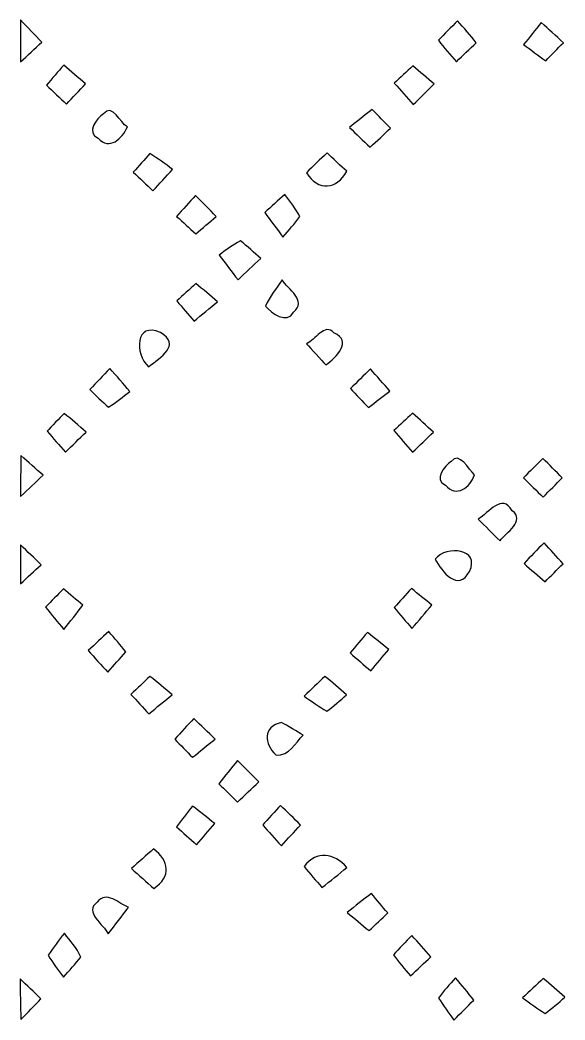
# Model space of a CAD drawing. Header units: centimetres. Extents: x -6.4 to 6.4, y -8.8 to 8.8.
# Drawn here: x -6.375 to -4.272, y 0.329 to 4.189 of the extents above; entities that cross this region are included whole.
import ezdxf

# ---------------------------------------------------------------- set-up
doc = ezdxf.new("R2010")
doc.units = ezdxf.units.CM
doc.header["$MEASUREMENT"] = 0
doc.layers.add('Camada 1', color=7, linetype='Continuous')

msp = doc.modelspace()

# ---------------------------------------------------------------- linework, layer by layer
at = {"layer": 'Camada 1'}
for points, knots in [([(-6.37363, 4.18853), (-6.34576, 4.16031), (-6.31825, 4.13173), (-6.29072, 4.10316), (-6.29072, 4.10316), (-6.31825, 4.07775), (-6.34541, 4.052), (-6.37292, 4.0266), (-6.37292, 4.0266), (-6.37363, 4.08057), (-6.37363, 4.13456), (-6.37363, 4.18853)], [0, 0, 0, 0, 0.25, 0.25, 0.25, 0.25, 0.5, 0.5, 0.5, 0.5, 1, 1, 1, 1]), ([(-4.76108, 4.1102), (-4.73638, 4.13526), (-4.7117, 4.16031), (-4.68736, 4.18535), (-4.68736, 4.18535), (-4.66231, 4.15748), (-4.63797, 4.12925), (-4.61468, 4.09999), (-4.61468, 4.09999), (-4.64043, 4.07599), (-4.66583, 4.052), (-4.69159, 4.02766), (-4.69159, 4.02766), (-4.71523, 4.05482), (-4.73886, 4.08199), (-4.76108, 4.1102)], [0, 0, 0, 0, 0.2, 0.2, 0.2, 0.2, 0.4, 0.4, 0.4, 0.4, 0.6, 0.6, 0.6, 0.6, 1, 1, 1, 1]), ([(-4.4323, 4.09363), (-4.40937, 4.12184), (-4.38679, 4.15042), (-4.36386, 4.17865), (-4.36386, 4.17865), (-4.33599, 4.1529), (-4.30742, 4.12679), (-4.27848, 4.10104), (-4.27848, 4.10104), (-4.30142, 4.07775), (-4.32435, 4.05448), (-4.34693, 4.03083), (-4.34693, 4.03083), (-4.37549, 4.052), (-4.40407, 4.07282), (-4.4323, 4.09363)], [0, 0, 0, 0, 0.2, 0.2, 0.2, 0.2, 0.4, 0.4, 0.4, 0.4, 0.6, 0.6, 0.6, 0.6, 1, 1, 1, 1]), ([(-6.27308, 3.93664), (-6.25122, 3.96275), (-6.22899, 3.98885), (-6.20642, 4.0146), (-6.20642, 4.0146), (-6.17855, 3.99062), (-6.15068, 3.96628), (-6.12245, 3.94229), (-6.12245, 3.94229), (-6.1468, 3.91617), (-6.17114, 3.88972), (-6.19548, 3.86362), (-6.19548, 3.86362), (-6.22123, 3.88796), (-6.24733, 3.91266), (-6.27308, 3.93664)], [0, 0, 0, 0, 0.2, 0.2, 0.2, 0.2, 0.4, 0.4, 0.4, 0.4, 0.6, 0.6, 0.6, 0.6, 1, 1, 1, 1]), ([(-4.85985, 4.01109), (-4.83234, 3.9878), (-4.80484, 3.96487), (-4.77731, 3.94158), (-4.77731, 3.94158), (-4.80413, 3.91512), (-4.83093, 3.88832), (-4.85775, 3.86186), (-4.85775, 3.86186), (-4.88209, 3.88937), (-4.90643, 3.91724), (-4.93112, 3.94475), (-4.93112, 3.94475), (-4.90714, 3.96699), (-4.8835, 3.98885), (-4.85985, 4.01109)], [0, 0, 0, 0, 0.2, 0.2, 0.2, 0.2, 0.4, 0.4, 0.4, 0.4, 0.6, 0.6, 0.6, 0.6, 1, 1, 1, 1]), ([(-6.0526, 3.82622), (-6.01944, 3.86927), (-5.9884, 3.79095), (-5.96089, 3.77613), (-5.96089, 3.77613), (-5.98063, 3.73062), (-6.03003, 3.6837), (-6.07413, 3.73238), (-6.07413, 3.73238), (-6.12034, 3.75284), (-6.08153, 3.81), (-6.0526, 3.82622)], [0, 0, 0, 0, 0.25, 0.25, 0.25, 0.25, 0.5, 0.5, 0.5, 0.5, 1, 1, 1, 1]), ([(-5.10399, 3.77367), (-5.07505, 3.79694), (-5.04613, 3.82023), (-5.0165, 3.84281), (-5.0165, 3.84281), (-4.99285, 3.81881), (-4.96958, 3.79518), (-4.94595, 3.77119), (-4.94595, 3.77119), (-4.9717, 3.74614), (-4.99779, 3.72145), (-5.02462, 3.69746), (-5.02462, 3.69746), (-5.05107, 3.72285), (-5.07753, 3.74826), (-5.10399, 3.77367)], [0, 0, 0, 0, 0.2, 0.2, 0.2, 0.2, 0.4, 0.4, 0.4, 0.4, 0.6, 0.6, 0.6, 0.6, 1, 1, 1, 1]), ([(-5.87375, 3.67276), (-5.84376, 3.65371), (-5.81483, 3.63361), (-5.7866, 3.61138), (-5.7866, 3.61138), (-5.81166, 3.58352), (-5.83671, 3.55599), (-5.8621, 3.52882), (-5.8621, 3.52882), (-5.88751, 3.55318), (-5.91255, 3.57752), (-5.93794, 3.60186), (-5.93794, 3.60186), (-5.91643, 3.62549), (-5.89526, 3.64912), (-5.87375, 3.67276)], [0, 0, 0, 0, 0.2, 0.2, 0.2, 0.2, 0.4, 0.4, 0.4, 0.4, 0.6, 0.6, 0.6, 0.6, 1, 1, 1, 1]), ([(-5.27015, 3.59867), (-5.2444, 3.62513), (-5.21757, 3.65054), (-5.19041, 3.67524), (-5.19041, 3.67524), (-5.17136, 3.6576), (-5.13362, 3.62232), (-5.11457, 3.60503), (-5.11457, 3.60503), (-5.15267, 3.53201), (-5.22464, 3.52812), (-5.27015, 3.59867)], [0, 0, 0, 0, 0.25, 0.25, 0.25, 0.25, 0.5, 0.5, 0.5, 0.5, 1, 1, 1, 1]), ([(-5.43102, 3.44523), (-5.40526, 3.46886), (-5.37951, 3.49215), (-5.3534, 3.51508), (-5.3534, 3.51508), (-5.33293, 3.48791), (-5.31142, 3.46075), (-5.29554, 3.43005), (-5.29554, 3.43005), (-5.316, 3.40289), (-5.33788, 3.37643), (-5.36081, 3.35104), (-5.36081, 3.35104), (-5.38409, 3.38278), (-5.40773, 3.41417), (-5.43102, 3.44523)], [0, 0, 0, 0, 0.2, 0.2, 0.2, 0.2, 0.4, 0.4, 0.4, 0.4, 0.6, 0.6, 0.6, 0.6, 1, 1, 1, 1]), ([(-5.6977, 3.51155), (-5.67124, 3.48438), (-5.64479, 3.45722), (-5.61833, 3.43005), (-5.61833, 3.43005), (-5.64444, 3.40783), (-5.6709, 3.38561), (-5.69701, 3.36303), (-5.69701, 3.36303), (-5.72169, 3.38561), (-5.74604, 3.40854), (-5.77074, 3.43076), (-5.77074, 3.43076), (-5.74674, 3.45792), (-5.7224, 3.48473), (-5.6977, 3.51155)], [0, 0, 0, 0, 0.2, 0.2, 0.2, 0.2, 0.4, 0.4, 0.4, 0.4, 0.6, 0.6, 0.6, 0.6, 1, 1, 1, 1]), ([(-5.60704, 3.28153), (-5.57988, 3.30059), (-5.55378, 3.32069), (-5.5245, 3.33657), (-5.5245, 3.33657), (-5.49768, 3.31505), (-5.47229, 3.29106), (-5.44653, 3.26777), (-5.44653, 3.26777), (-5.47582, 3.24026), (-5.50509, 3.2131), (-5.53402, 3.18557), (-5.53402, 3.18557), (-5.55837, 3.21768), (-5.5827, 3.24979), (-5.60704, 3.28153)], [0, 0, 0, 0, 0.2, 0.2, 0.2, 0.2, 0.4, 0.4, 0.4, 0.4, 0.6, 0.6, 0.6, 0.6, 1, 1, 1, 1]), ([(-5.69665, 3.17146), (-5.66844, 3.14819), (-5.64056, 3.1249), (-5.61269, 3.10127), (-5.61269, 3.10127), (-5.64303, 3.07622), (-5.67336, 3.05152), (-5.70371, 3.02648), (-5.70371, 3.02648), (-5.72593, 3.05257), (-5.74815, 3.07833), (-5.77037, 3.10409), (-5.77037, 3.10409), (-5.74569, 3.12632), (-5.72135, 3.14888), (-5.69665, 3.17146)], [0, 0, 0, 0, 0.2, 0.2, 0.2, 0.2, 0.4, 0.4, 0.4, 0.4, 0.6, 0.6, 0.6, 0.6, 1, 1, 1, 1]), ([(-5.42783, 3.08434), (-5.41126, 3.12103), (-5.38585, 3.15241), (-5.36363, 3.18557), (-5.36363, 3.18557), (-5.34212, 3.14888), (-5.2652, 3.10549), (-5.31988, 3.06105), (-5.31988, 3.06105), (-5.34492, 3.01308), (-5.4049, 3.05752), (-5.42783, 3.08434)], [0, 0, 0, 0, 0.25, 0.25, 0.25, 0.25, 0.5, 0.5, 0.5, 0.5, 1, 1, 1, 1]), ([(-5.87903, 2.85009), (-5.93407, 2.90125), (-5.92983, 3.02612), (-5.83352, 2.98202), (-5.83352, 2.98202), (-5.75168, 2.9337), (-5.83318, 2.88712), (-5.87903, 2.85009)], [0, 0, 0, 0, 0.3333333, 0.3333333, 0.3333333, 0.3333333, 1, 1, 1, 1]), ([(-5.26979, 2.93899), (-5.23733, 2.95205), (-5.19888, 3.02224), (-5.16395, 2.98062), (-5.16395, 2.98062), (-5.09023, 2.94993), (-5.15584, 2.88571), (-5.19465, 2.8575), (-5.19465, 2.8575), (-5.21334, 2.87796), (-5.2511, 2.91853), (-5.26979, 2.93899)], [0, 0, 0, 0, 0.25, 0.25, 0.25, 0.25, 0.5, 0.5, 0.5, 0.5, 1, 1, 1, 1]), ([(-6.10551, 2.76189), (-6.08012, 2.7894), (-6.05437, 2.81657), (-6.02862, 2.84373), (-6.02862, 2.84373), (-6.00251, 2.81481), (-5.97675, 2.78518), (-5.95171, 2.75483), (-5.95171, 2.75483), (-5.97782, 2.73332), (-6.00499, 2.71322), (-6.0332, 2.69451), (-6.0332, 2.69451), (-6.05895, 2.71533), (-6.08224, 2.73897), (-6.10551, 2.76189)], [0, 0, 0, 0, 0.2, 0.2, 0.2, 0.2, 0.4, 0.4, 0.4, 0.4, 0.6, 0.6, 0.6, 0.6, 1, 1, 1, 1]), ([(-5.10046, 2.76577), (-5.07471, 2.79118), (-5.04895, 2.81657), (-5.02284, 2.84161), (-5.02284, 2.84161), (-4.99816, 2.8134), (-4.97311, 2.78482), (-4.94805, 2.7566), (-4.94805, 2.7566), (-4.97557, 2.73543), (-5.00308, 2.71426), (-5.03061, 2.69275), (-5.03061, 2.69275), (-5.05388, 2.71744), (-5.07717, 2.74179), (-5.10046, 2.76577)], [0, 0, 0, 0, 0.2, 0.2, 0.2, 0.2, 0.4, 0.4, 0.4, 0.4, 0.6, 0.6, 0.6, 0.6, 1, 1, 1, 1]), ([(-6.20465, 2.67017), (-6.17607, 2.64688), (-6.14785, 2.6229), (-6.11998, 2.59785), (-6.11998, 2.59785), (-6.1468, 2.5721), (-6.17326, 2.54635), (-6.20006, 2.5206), (-6.20006, 2.5206), (-6.2237, 2.54776), (-6.24699, 2.57457), (-6.27027, 2.60139), (-6.27027, 2.60139), (-6.25403, 2.61866), (-6.22123, 2.65289), (-6.20465, 2.67017)], [0, 0, 0, 0, 0.2, 0.2, 0.2, 0.2, 0.4, 0.4, 0.4, 0.4, 0.6, 0.6, 0.6, 0.6, 1, 1, 1, 1]), ([(-4.86092, 2.67088), (-4.83376, 2.64688), (-4.80694, 2.62254), (-4.77979, 2.5982), (-4.77979, 2.5982), (-4.80659, 2.57245), (-4.8334, 2.54635), (-4.86021, 2.5206), (-4.86021, 2.5206), (-4.88421, 2.54847), (-4.90819, 2.57632), (-4.93218, 2.60385), (-4.93218, 2.60385), (-4.90819, 2.62643), (-4.88456, 2.64865), (-4.86092, 2.67088)], [0, 0, 0, 0, 0.2, 0.2, 0.2, 0.2, 0.4, 0.4, 0.4, 0.4, 0.6, 0.6, 0.6, 0.6, 1, 1, 1, 1]), ([(-4.71204, 2.48496), (-4.67924, 2.52589), (-4.64431, 2.45251), (-4.62138, 2.43346), (-4.62138, 2.43346), (-4.63832, 2.38407), (-4.69159, 2.3428), (-4.73392, 2.3936), (-4.73392, 2.3936), (-4.78119, 2.4137), (-4.73709, 2.46732), (-4.71204, 2.48496)], [0, 0, 0, 0, 0.25, 0.25, 0.25, 0.25, 0.5, 0.5, 0.5, 0.5, 1, 1, 1, 1]), ([(-6.37151, 2.50718), (-6.34293, 2.48214), (-6.31437, 2.45674), (-6.2858, 2.43134), (-6.2858, 2.43134), (-6.31472, 2.40417), (-6.34364, 2.37701), (-6.37258, 2.34984), (-6.37258, 2.34984), (-6.37292, 2.40242), (-6.37258, 2.45497), (-6.37151, 2.50718)], [0, 0, 0, 0, 0.25, 0.25, 0.25, 0.25, 0.5, 0.5, 0.5, 0.5, 1, 1, 1, 1]), ([(-4.35785, 2.4966), (-4.3328, 2.47156), (-4.30812, 2.44686), (-4.28308, 2.42181), (-4.28308, 2.42181), (-4.30776, 2.39676), (-4.3321, 2.37208), (-4.3568, 2.34702), (-4.3568, 2.34702), (-4.38221, 2.37172), (-4.40725, 2.39676), (-4.43264, 2.42147), (-4.43264, 2.42147), (-4.4076, 2.44651), (-4.38291, 2.47156), (-4.35785, 2.4966)], [0, 0, 0, 0, 0.2, 0.2, 0.2, 0.2, 0.4, 0.4, 0.4, 0.4, 0.6, 0.6, 0.6, 0.6, 1, 1, 1, 1]), ([(-4.60762, 2.26201), (-4.56494, 2.28706), (-4.5166, 2.36326), (-4.47604, 2.29481), (-4.47604, 2.29481), (-4.42382, 2.25602), (-4.50074, 2.21014), (-4.52296, 2.1784), (-4.52296, 2.1784), (-4.55117, 2.20627), (-4.57941, 2.23414), (-4.60762, 2.26201)], [0, 0, 0, 0, 0.25, 0.25, 0.25, 0.25, 0.5, 0.5, 0.5, 0.5, 1, 1, 1, 1]), ([(-6.37292, 2.16252), (-6.34646, 2.13713), (-6.31966, 2.11172), (-6.29355, 2.08597), (-6.29355, 2.08597), (-6.32001, 2.06162), (-6.34683, 2.03729), (-6.37329, 2.01259), (-6.37329, 2.01259), (-6.37329, 2.06269), (-6.37329, 2.11242), (-6.37292, 2.16252)], [0, 0, 0, 0, 0.25, 0.25, 0.25, 0.25, 0.5, 0.5, 0.5, 0.5, 1, 1, 1, 1]), ([(-4.77378, 2.1075), (-4.72792, 2.16393), (-4.59846, 2.1477), (-4.64114, 2.06021), (-4.64114, 2.06021), (-4.68417, 1.97801), (-4.74768, 2.05987), (-4.77378, 2.1075)], [0, 0, 0, 0, 0.3333333, 0.3333333, 0.3333333, 0.3333333, 1, 1, 1, 1]), ([(-4.43052, 2.09091), (-4.40513, 2.11771), (-4.37938, 2.14417), (-4.35327, 2.17063), (-4.35327, 2.17063), (-4.32893, 2.14417), (-4.30459, 2.11737), (-4.27989, 2.0902), (-4.27989, 2.0902), (-4.30318, 2.06691), (-4.32611, 2.04364), (-4.34939, 2.01999), (-4.34939, 2.01999), (-4.37656, 2.04399), (-4.40372, 2.06762), (-4.43052, 2.09091)], [0, 0, 0, 0, 0.2, 0.2, 0.2, 0.2, 0.4, 0.4, 0.4, 0.4, 0.6, 0.6, 0.6, 0.6, 1, 1, 1, 1]), ([(-6.27627, 1.92263), (-6.25333, 1.94627), (-6.2304, 1.96956), (-6.20747, 1.99319), (-6.20747, 1.99319), (-6.18243, 1.97202), (-6.15738, 1.95085), (-6.13233, 1.9297), (-6.13233, 1.9297), (-6.15667, 1.89864), (-6.18137, 1.8676), (-6.20642, 1.83656), (-6.20642, 1.83656), (-6.23005, 1.86513), (-6.25369, 1.89371), (-6.27627, 1.92263)], [0, 0, 0, 0, 0.2, 0.2, 0.2, 0.2, 0.4, 0.4, 0.4, 0.4, 0.6, 0.6, 0.6, 0.6, 1, 1, 1, 1]), ([(-4.93148, 1.92051), (-4.90926, 1.94522), (-4.88702, 1.9699), (-4.8648, 1.99424), (-4.8648, 1.99424), (-4.8387, 1.97309), (-4.81259, 1.95192), (-4.78613, 1.93075), (-4.78613, 1.93075), (-4.81117, 1.90005), (-4.83693, 1.86972), (-4.86304, 1.84009), (-4.86304, 1.84009), (-4.88597, 1.86689), (-4.90889, 1.89335), (-4.93148, 1.92051)], [0, 0, 0, 0, 0.2, 0.2, 0.2, 0.2, 0.4, 0.4, 0.4, 0.4, 0.6, 0.6, 0.6, 0.6, 1, 1, 1, 1]), ([(-6.11187, 1.75506), (-6.08541, 1.77977), (-6.05895, 1.8041), (-6.0325, 1.82845), (-6.0325, 1.82845), (-6.00991, 1.80269), (-5.98769, 1.77658), (-5.96688, 1.74941), (-5.96688, 1.74941), (-5.98981, 1.72402), (-6.01274, 1.69827), (-6.03566, 1.67216), (-6.03566, 1.67216), (-6.06178, 1.69932), (-6.08717, 1.72685), (-6.11187, 1.75506)], [0, 0, 0, 0, 0.2, 0.2, 0.2, 0.2, 0.4, 0.4, 0.4, 0.4, 0.6, 0.6, 0.6, 0.6, 1, 1, 1, 1]), ([(-5.03449, 1.82491), (-5.00732, 1.80304), (-4.98016, 1.78118), (-4.95265, 1.75894), (-4.95265, 1.75894), (-4.97592, 1.73177), (-4.99886, 1.70427), (-5.02179, 1.67674), (-5.02179, 1.67674), (-5.04859, 1.69969), (-5.07541, 1.72295), (-5.10187, 1.7459), (-5.10187, 1.7459), (-5.07965, 1.77236), (-5.05707, 1.79882), (-5.03449, 1.82491)], [0, 0, 0, 0, 0.2, 0.2, 0.2, 0.2, 0.4, 0.4, 0.4, 0.4, 0.6, 0.6, 0.6, 0.6, 1, 1, 1, 1]), ([(-5.87375, 1.65522), (-5.84446, 1.6323), (-5.81589, 1.60867), (-5.78767, 1.58467), (-5.78767, 1.58467), (-5.818, 1.56033), (-5.84799, 1.53563), (-5.87798, 1.51058), (-5.87798, 1.51058), (-5.90091, 1.53563), (-5.92384, 1.56069), (-5.94713, 1.58574), (-5.94713, 1.58574), (-5.92242, 1.60901), (-5.89808, 1.63194), (-5.87375, 1.65522)], [0, 0, 0, 0, 0.2, 0.2, 0.2, 0.2, 0.4, 0.4, 0.4, 0.4, 0.6, 0.6, 0.6, 0.6, 1, 1, 1, 1]), ([(-5.19888, 1.65522), (-5.17065, 1.6323), (-5.14278, 1.60867), (-5.11527, 1.58433), (-5.11527, 1.58433), (-5.13961, 1.56174), (-5.16536, 1.54057), (-5.19182, 1.52047), (-5.19182, 1.52047), (-5.22181, 1.53882), (-5.25003, 1.55928), (-5.27861, 1.57902), (-5.27861, 1.57902), (-5.25215, 1.60479), (-5.22534, 1.63018), (-5.19888, 1.65522)], [0, 0, 0, 0, 0.2, 0.2, 0.2, 0.2, 0.4, 0.4, 0.4, 0.4, 0.6, 0.6, 0.6, 0.6, 1, 1, 1, 1]), ([(-5.70476, 1.4926), (-5.67725, 1.46614), (-5.64973, 1.43968), (-5.62256, 1.41323), (-5.62256, 1.41323), (-5.6515, 1.38994), (-5.68042, 1.36666), (-5.70934, 1.34301), (-5.70934, 1.34301), (-5.73229, 1.36666), (-5.75522, 1.38959), (-5.77814, 1.41286), (-5.77814, 1.41286), (-5.7538, 1.43968), (-5.7291, 1.46614), (-5.70476, 1.4926)], [0, 0, 0, 0, 0.2, 0.2, 0.2, 0.2, 0.4, 0.4, 0.4, 0.4, 0.6, 0.6, 0.6, 0.6, 1, 1, 1, 1]), ([(-5.38726, 1.35113), (-5.43489, 1.39593), (-5.43913, 1.46049), (-5.36609, 1.47778), (-5.36609, 1.47778), (-5.34528, 1.46543), (-5.30331, 1.4411), (-5.2825, 1.42875), (-5.2825, 1.42875), (-5.31283, 1.39734), (-5.33646, 1.34832), (-5.38726, 1.35113)], [0, 0, 0, 0, 0.25, 0.25, 0.25, 0.25, 0.5, 0.5, 0.5, 0.5, 1, 1, 1, 1]), ([(-5.6074, 1.24107), (-5.58411, 1.27141), (-5.56048, 1.30104), (-5.53649, 1.33068), (-5.53649, 1.33068), (-5.50862, 1.30315), (-5.48111, 1.27565), (-5.45324, 1.24777), (-5.45324, 1.24777), (-5.48075, 1.22202), (-5.50827, 1.19627), (-5.53614, 1.17016), (-5.53614, 1.17016), (-5.55978, 1.19379), (-5.58341, 1.21742), (-5.6074, 1.24107)], [0, 0, 0, 0, 0.2, 0.2, 0.2, 0.2, 0.4, 0.4, 0.4, 0.4, 0.6, 0.6, 0.6, 0.6, 1, 1, 1, 1]), ([(-5.77179, 1.07492), (-5.75098, 1.10172), (-5.73017, 1.12854), (-5.709, 1.155), (-5.709, 1.155), (-5.68077, 1.13242), (-5.65221, 1.10983), (-5.62363, 1.08725), (-5.62363, 1.08725), (-5.64727, 1.06009), (-5.67055, 1.03328), (-5.69382, 1.00576), (-5.69382, 1.00576), (-5.71994, 1.0287), (-5.74604, 1.05197), (-5.77179, 1.07492)], [0, 0, 0, 0, 0.2, 0.2, 0.2, 0.2, 0.4, 0.4, 0.4, 0.4, 0.6, 0.6, 0.6, 0.6, 1, 1, 1, 1]), ([(-5.37033, 1.15746), (-5.34423, 1.13242), (-5.31812, 1.10701), (-5.29237, 1.08162), (-5.29237, 1.08162), (-5.31707, 1.0548), (-5.34212, 1.02834), (-5.3668, 1.00153), (-5.3668, 1.00153), (-5.39114, 1.0287), (-5.41513, 1.0555), (-5.43877, 1.08267), (-5.43877, 1.08267), (-5.42149, 1.10137), (-5.38726, 1.13875), (-5.37033, 1.15746)], [0, 0, 0, 0, 0.2, 0.2, 0.2, 0.2, 0.4, 0.4, 0.4, 0.4, 0.6, 0.6, 0.6, 0.6, 1, 1, 1, 1]), ([(-5.86034, 0.98918), (-5.79825, 0.94368), (-5.79084, 0.88299), (-5.85857, 0.83609), (-5.85857, 0.83609), (-5.88751, 0.86184), (-5.91609, 0.88793), (-5.94501, 0.91369), (-5.94501, 0.91369), (-5.91679, 0.93909), (-5.88856, 0.96414), (-5.86034, 0.98918)], [0, 0, 0, 0, 0.25, 0.25, 0.25, 0.25, 0.5, 0.5, 0.5, 0.5, 1, 1, 1, 1]), ([(-5.27931, 0.92145), (-5.22746, 0.98531), (-5.16678, 0.97367), (-5.11352, 0.91827), (-5.11352, 0.91827), (-5.14526, 0.89181), (-5.17771, 0.86571), (-5.21017, 0.8403), (-5.21017, 0.8403), (-5.23346, 0.86713), (-5.25638, 0.89429), (-5.27931, 0.92145)], [0, 0, 0, 0, 0.25, 0.25, 0.25, 0.25, 0.5, 0.5, 0.5, 0.5, 1, 1, 1, 1]), ([(-6.07694, 0.78351), (-6.04237, 0.83149), (-5.99298, 0.77681), (-5.95595, 0.76446), (-5.95595, 0.76446), (-5.9817, 0.72989), (-6.00816, 0.69603), (-6.03462, 0.6618), (-6.03462, 0.6618), (-6.05155, 0.69673), (-6.13092, 0.74789), (-6.07694, 0.78351)], [0, 0, 0, 0, 0.25, 0.25, 0.25, 0.25, 0.5, 0.5, 0.5, 0.5, 1, 1, 1, 1]), ([(-5.11281, 0.744), (-5.08212, 0.76904), (-5.05107, 0.7934), (-5.01931, 0.81738), (-5.01931, 0.81738), (-4.9985, 0.79233), (-4.97769, 0.76729), (-4.95652, 0.74224), (-4.95652, 0.74224), (-4.98052, 0.71966), (-5.0045, 0.69708), (-5.02849, 0.67415), (-5.02849, 0.67415), (-5.0567, 0.69744), (-5.08494, 0.72107), (-5.11281, 0.744)], [0, 0, 0, 0, 0.2, 0.2, 0.2, 0.2, 0.4, 0.4, 0.4, 0.4, 0.6, 0.6, 0.6, 0.6, 1, 1, 1, 1]), ([(-6.26638, 0.57925), (-6.24628, 0.60819), (-6.22547, 0.63641), (-6.20394, 0.66428), (-6.20394, 0.66428), (-6.18137, 0.63465), (-6.15597, 0.60642), (-6.14009, 0.57221), (-6.14009, 0.57221), (-6.16196, 0.54575), (-6.18455, 0.51964), (-6.20783, 0.49388), (-6.20783, 0.49388), (-6.22757, 0.52246), (-6.2491, 0.54963), (-6.26638, 0.57925)], [0, 0, 0, 0, 0.2, 0.2, 0.2, 0.2, 0.4, 0.4, 0.4, 0.4, 0.6, 0.6, 0.6, 0.6, 1, 1, 1, 1]), ([(-4.93465, 0.58032), (-4.91101, 0.60537), (-4.88702, 0.63041), (-4.86339, 0.65546), (-4.86339, 0.65546), (-4.83799, 0.62864), (-4.81365, 0.60113), (-4.78966, 0.57291), (-4.78966, 0.57291), (-4.81612, 0.54856), (-4.84222, 0.52422), (-4.86833, 0.49954), (-4.86833, 0.49954), (-4.89126, 0.52599), (-4.91348, 0.55279), (-4.93465, 0.58032)], [0, 0, 0, 0, 0.2, 0.2, 0.2, 0.2, 0.4, 0.4, 0.4, 0.4, 0.6, 0.6, 0.6, 0.6, 1, 1, 1, 1]), ([(-6.37504, 0.4886), (-6.34787, 0.46284), (-6.32107, 0.43673), (-6.29425, 0.41063), (-6.29425, 0.41063), (-6.32001, 0.38417), (-6.34576, 0.35772), (-6.37151, 0.3309), (-6.37151, 0.3309), (-6.37292, 0.38381), (-6.37399, 0.43602), (-6.37504, 0.4886)], [0, 0, 0, 0, 0.25, 0.25, 0.25, 0.25, 0.5, 0.5, 0.5, 0.5, 1, 1, 1, 1]), ([(-4.76037, 0.4138), (-4.73991, 0.44097), (-4.7184, 0.46672), (-4.69511, 0.49142), (-4.69511, 0.49142), (-4.67113, 0.46355), (-4.64714, 0.43532), (-4.62421, 0.40604), (-4.62421, 0.40604), (-4.64996, 0.38064), (-4.67535, 0.35489), (-4.7011, 0.32914), (-4.7011, 0.32914), (-4.72122, 0.35736), (-4.74203, 0.38488), (-4.76037, 0.4138)], [0, 0, 0, 0, 0.2, 0.2, 0.2, 0.2, 0.4, 0.4, 0.4, 0.4, 0.6, 0.6, 0.6, 0.6, 1, 1, 1, 1]), ([(-4.35609, 0.48965), (-4.32822, 0.46567), (-4.30035, 0.44167), (-4.27248, 0.41733), (-4.27248, 0.41733), (-4.29718, 0.39546), (-4.32257, 0.37465), (-4.34869, 0.35453), (-4.34869, 0.35453), (-4.37938, 0.37253), (-4.40725, 0.3937), (-4.43583, 0.41451), (-4.43583, 0.41451), (-4.40937, 0.43956), (-4.38255, 0.46496), (-4.35609, 0.48965)], [0, 0, 0, 0, 0.2, 0.2, 0.2, 0.2, 0.4, 0.4, 0.4, 0.4, 0.6, 0.6, 0.6, 0.6, 1, 1, 1, 1])]:
    msp.add_open_spline(points, degree=3, knots=knots, dxfattribs=at)

doc.saveas('drawing.dxf')
